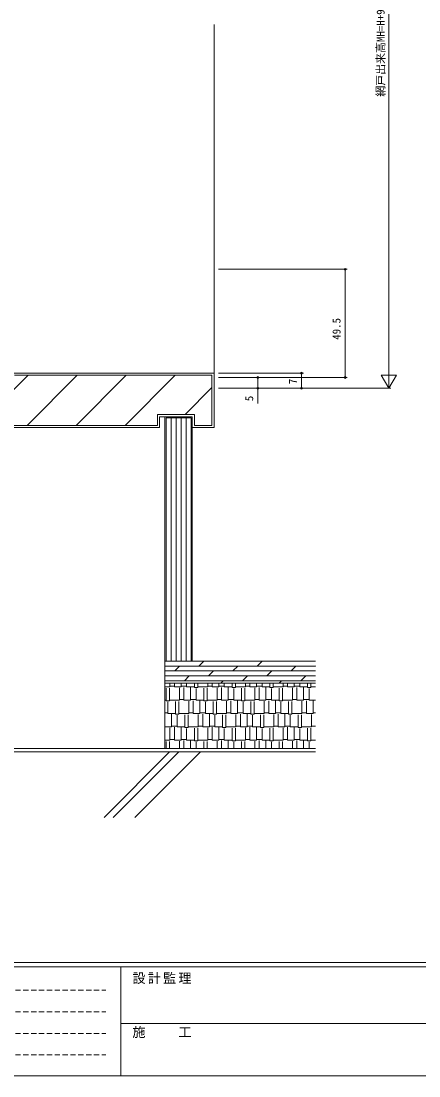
# Model space of a CAD drawing. Units: millimetres, scale not verified. Extents: x -594 to 539, y -420 to 386.
# Drawn here: x -267.6 to -85.4, y -420 to 63.1 of the extents above; entities that cross this region are included whole.
import ezdxf
from ezdxf.enums import TextEntityAlignment as Align

# ---------------------------------------------------------------- set-up
doc = ezdxf.new("R2010")
doc.units = ezdxf.units.MM
doc.header["$LTSCALE"] = 2
doc.linetypes.add('DASHED1', pattern=[1.8, 1.2, -0.6])
for name, color, linetype, lineweight in [('0-1_YKK_ZWAK', 7, 'Continuous', 9), ('0-7_YKK_D', 6, 'Continuous', 9), ('0-8_YSS_K', 3, 'Continuous', 9), ('0-9_YSS_KE', 3, 'Continuous', 9)]:
    doc.layers.add(name, color=color, linetype=linetype, lineweight=lineweight)
doc.styles.add('ＭＳ ゴシック', font='')
doc.styles.get('ＭＳ ゴシック').set_extended_font_data('MS Gothic')

msp = doc.modelspace()

# ---------------------------------------------------------------- linework, layer by layer
at = {"layer": '0-1_YKK_ZWAK'}
for p, q in [((510, -368), (-590, -368)), ((456, -370), (-590, -370)), ((-222, -370), (-222, -420)), ((-222, -395.999), (-38, -395.999)), ((-590, -420), (456, -420))]:
    msp.add_line(p, q, dxfattribs=at)
at = {"layer": '0-1_YKK_ZWAK', "linetype": 'DASHED1'}
for p, q in [((-583.43, -380.732), (-228.87, -380.732)), ((-583.43, -390.63), (-228.87, -390.63)), ((-583.43, -400.528), (-228.87, -400.528)), ((-583.43, -410.426), (-228.87, -410.426))]:
    msp.add_line(p, q, dxfattribs=at)
at = {"layer": '0-7_YKK_D'}
for p, q in [((-99.208, 206.282), (-99.208, -98.096)), ((-177.208, -50.596), (-118.208, -50.596)), ((-119.208, -100.095), (-119.208, -50.596)), ((-99.208, -105.096), (-99.208, -92.971)), ((-177.208, -98.096), (-138.208, -98.096)), ((-177.208, -100.095), (-118.208, -100.095)), ((-177.208, -100.096), (-158.208, -100.096)), ((-159.208, -100.096), (-159.208, -105.097)), ((-139.208, -98.096), (-139.208, -105.097)), ((-95.708, -99.034), (-102.708, -99.034)), ((-99.208, -105.096), (-102.708, -99.034)), ((-99.208, -105.096), (-95.708, -99.034)), ((-177.208, -105.096), (-98.208, -105.096)), ((-177.208, -105.097), (-138.208, -105.097)), ((-177.208, -105.097), (-158.208, -105.097)), ((-159.208, -105.097), (-159.208, -111.997))]:
    msp.add_line(p, q, dxfattribs=at)
for centre in [(-119.208, -50.596), (-159.208, -100.096), (-139.208, -98.096), (-119.208, -100.095), (-159.208, -105.097), (-139.208, -105.097)]:
    msp.add_circle(centre, 0.425, dxfattribs=at)
at = {"layer": '0-8_YSS_K'}
for p, q in [((-179.207, 61.591), (-179.207, -98.095)), ((-285.707, -120.461), (-264.341, -99.095)), ((-180.207, -99.095), (-270.707, -99.095)), ((-264.891, -122.095), (-241.891, -99.095)), ((-242.44, -122.095), (-219.44, -99.095)), ((-219.99, -122.095), (-196.99, -99.095)), ((-180.207, -122.095), (-180.207, -99.095)), ((-192.539, -117.095), (-180.207, -104.764)), ((-188.207, -117.095), (-205.207, -117.095)), ((-205.207, -117.095), (-205.207, -122.095)), ((-201.707, -118.095), (-201.708, -230.096)), ((-189.207, -118.095), (-201.707, -118.095)), ((-201.207, -118.595), (-201.208, -230.096)), ((-189.707, -118.595), (-201.207, -118.595)), ((-198.907, -118.595), (-198.908, -230.096)), ((-196.607, -118.595), (-196.608, -230.096)), ((-194.307, -118.595), (-194.308, -230.096)), ((-192.007, -118.595), (-192.008, -230.096)), ((-189.708, -230.096), (-189.707, -118.595)), ((-189.208, -230.096), (-189.207, -118.095)), ((-188.207, -117.095), (-188.207, -122.095)), ((-285.707, -122.095), (-205.207, -122.095)), ((-188.207, -122.095), (-180.207, -122.095)), ((-201.708, -230.096), (-201.708, -240.096)), ((-132.708, -230.096), (-201.708, -230.096)), ((-186.15, -232.318), (-183.928, -230.096)), ((-159.48, -232.318), (-157.258, -230.096)), ((-201.708, -232.318), (-132.708, -232.318)), ((-201.708, -234.541), (-132.708, -234.541)), ((-197.263, -234.541), (-195.04, -232.318)), ((-181.705, -236.763), (-179.483, -234.541)), ((-170.593, -234.541), (-168.37, -232.318)), ((-155.035, -236.763), (-152.813, -234.541)), ((-143.923, -234.541), (-141.7, -232.318)), ((-132.81, -232.318), (-132.708, -232.216)), ((-201.708, -236.763), (-132.708, -236.763)), ((-201.708, -238.986), (-132.708, -238.986)), ((-201.708, -240.096), (-201.708, -270.096)), ((-132.708, -240.096), (-201.708, -240.096)), ((-201.708, -240.096), (-132.708, -240.096)), ((-199.422, -241.808), (-199.422, -240.096)), ((-197.39, -241.808), (-197.39, -240.096)), ((-194.342, -241.808), (-194.342, -240.096)), ((-192.818, -238.986), (-190.595, -236.763)), ((-191.802, -241.808), (-191.802, -240.096)), ((-188.246, -242.189), (-188.246, -240.096)), ((-186.722, -242.189), (-186.722, -240.096)), ((-182.15, -241.808), (-182.15, -240.096)), ((-180.118, -241.808), (-180.118, -240.096)), ((-177.07, -241.808), (-177.07, -240.096)), ((-176.148, -240.096), (-175.038, -238.986)), ((-174.53, -241.808), (-174.53, -240.096)), ((-170.974, -242.189), (-170.974, -240.096)), ((-169.45, -242.189), (-169.45, -240.096)), ((-166.148, -238.986), (-163.925, -236.763)), ((-164.878, -241.808), (-164.878, -240.096)), ((-162.846, -241.808), (-162.846, -240.096)), ((-159.798, -241.808), (-159.798, -240.096)), ((-157.258, -241.808), (-157.258, -240.096)), ((-153.702, -242.189), (-153.702, -240.096)), ((-152.178, -242.189), (-152.178, -240.096)), ((-149.478, -240.096), (-148.368, -238.986)), ((-147.606, -241.808), (-147.606, -240.096)), ((-145.574, -241.808), (-145.574, -240.096)), ((-142.526, -241.808), (-142.526, -240.096)), ((-139.986, -241.808), (-139.986, -240.096)), ((-139.478, -238.986), (-137.255, -236.763)), ((-136.43, -242.189), (-136.43, -240.096)), ((-134.906, -242.189), (-134.906, -240.096)), ((-201.708, -241.808), (-199.422, -241.808)), ((-201.2, -248.285), (-201.2, -242.443)), ((-199.676, -248.285), (-199.676, -242.443)), ((-199.422, -241.554), (-197.39, -241.554)), ((-197.39, -241.808), (-194.342, -241.808)), ((-195.104, -247.904), (-195.104, -242.316)), ((-194.342, -241.554), (-191.802, -241.554)), ((-193.072, -247.904), (-193.072, -242.062)), ((-191.802, -241.808), (-188.246, -241.808)), ((-190.024, -247.904), (-190.024, -242.189)), ((-188.246, -242.189), (-186.722, -242.189)), ((-187.484, -247.904), (-187.484, -242.57)), ((-186.722, -241.808), (-182.15, -241.808)), ((-183.928, -248.285), (-183.928, -242.443)), ((-182.404, -248.285), (-182.404, -242.443)), ((-182.15, -241.554), (-180.118, -241.554)), ((-180.118, -241.808), (-177.07, -241.808)), ((-177.832, -247.904), (-177.832, -242.316)), ((-177.07, -241.554), (-174.53, -241.554)), ((-175.8, -247.904), (-175.8, -242.062)), ((-174.53, -241.808), (-170.974, -241.808)), ((-172.752, -247.904), (-172.752, -242.189)), ((-170.974, -242.189), (-169.45, -242.189)), ((-170.212, -247.904), (-170.212, -242.57)), ((-169.45, -241.808), (-164.878, -241.808)), ((-166.656, -248.285), (-166.656, -242.443)), ((-165.132, -248.285), (-165.132, -242.443)), ((-164.878, -241.554), (-162.846, -241.554)), ((-162.846, -241.808), (-159.798, -241.808)), ((-160.56, -247.904), (-160.56, -242.316)), ((-159.798, -241.554), (-157.258, -241.554)), ((-158.528, -247.904), (-158.528, -242.062)), ((-157.258, -241.808), (-153.702, -241.808)), ((-155.48, -247.904), (-155.48, -242.189)), ((-153.702, -242.189), (-152.178, -242.189)), ((-152.94, -247.904), (-152.94, -242.57)), ((-152.178, -241.808), (-147.606, -241.808)), ((-149.384, -248.285), (-149.384, -242.443)), ((-147.86, -248.285), (-147.86, -242.443)), ((-147.606, -241.554), (-145.574, -241.554)), ((-145.574, -241.808), (-142.526, -241.808)), ((-143.288, -247.904), (-143.288, -242.316)), ((-142.526, -241.554), (-139.986, -241.554)), ((-141.256, -247.904), (-141.256, -242.062)), ((-139.986, -241.808), (-136.43, -241.808)), ((-138.208, -247.904), (-138.208, -242.189)), ((-136.43, -242.189), (-134.906, -242.189)), ((-135.668, -247.904), (-135.668, -242.57)), ((-134.906, -241.808), (-132.708, -241.808)), ((-201.708, -247.904), (-201.2, -247.904)), ((-201.2, -248.285), (-199.676, -248.285)), ((-200.438, -254), (-200.438, -248.666)), ((-199.676, -247.904), (-195.104, -247.904)), ((-196.882, -254.381), (-196.882, -248.539)), ((-195.358, -254.381), (-195.358, -248.539)), ((-195.104, -247.65), (-193.072, -247.65)), ((-193.072, -247.904), (-190.024, -247.904)), ((-190.786, -254), (-190.786, -248.412)), ((-190.024, -247.65), (-187.484, -247.65)), ((-188.754, -254), (-188.754, -248.158)), ((-187.484, -247.904), (-183.928, -247.904)), ((-185.706, -254), (-185.706, -248.285)), ((-183.928, -248.285), (-182.404, -248.285)), ((-183.166, -254), (-183.166, -248.666)), ((-182.404, -247.904), (-177.832, -247.904)), ((-179.61, -254.381), (-179.61, -248.539)), ((-178.086, -254.381), (-178.086, -248.539)), ((-177.832, -247.65), (-175.8, -247.65)), ((-175.8, -247.904), (-172.752, -247.904)), ((-173.514, -254), (-173.514, -248.412)), ((-172.752, -247.65), (-170.212, -247.65)), ((-171.482, -254), (-171.482, -248.158)), ((-170.212, -247.904), (-166.656, -247.904)), ((-168.434, -254), (-168.434, -248.285)), ((-166.656, -248.285), (-165.132, -248.285)), ((-165.894, -254), (-165.894, -248.666)), ((-165.132, -247.904), (-160.56, -247.904)), ((-162.338, -254.381), (-162.338, -248.539)), ((-160.814, -254.381), (-160.814, -248.539)), ((-160.56, -247.65), (-158.528, -247.65)), ((-158.528, -247.904), (-155.48, -247.904)), ((-156.242, -254), (-156.242, -248.412)), ((-155.48, -247.65), (-152.94, -247.65)), ((-154.21, -254), (-154.21, -248.158)), ((-152.94, -247.904), (-149.384, -247.904)), ((-151.162, -254), (-151.162, -248.285)), ((-149.384, -248.285), (-147.86, -248.285)), ((-148.622, -254), (-148.622, -248.666)), ((-147.86, -247.904), (-143.288, -247.904)), ((-145.066, -254.381), (-145.066, -248.539)), ((-143.542, -254.381), (-143.542, -248.539)), ((-143.288, -247.65), (-141.256, -247.65)), ((-141.256, -247.904), (-138.208, -247.904)), ((-138.97, -254), (-138.97, -248.412)), ((-138.208, -247.65), (-135.668, -247.65)), ((-136.938, -254), (-136.938, -248.158)), ((-135.668, -247.904), (-132.708, -247.904)), ((-133.89, -254), (-133.89, -248.285)), ((-201.708, -253.746), (-200.438, -253.746)), ((-200.438, -254), (-196.882, -254)), ((-198.66, -260.096), (-198.66, -254.381)), ((-196.882, -254.381), (-195.358, -254.381)), ((-196.12, -260.096), (-196.12, -254.762)), ((-195.358, -254), (-190.786, -254)), ((-192.564, -260.477), (-192.564, -254.635)), ((-191.04, -260.477), (-191.04, -254.635)), ((-190.786, -253.746), (-188.754, -253.746)), ((-188.754, -254), (-185.706, -254)), ((-186.468, -260.096), (-186.468, -254.508)), ((-185.706, -253.746), (-183.166, -253.746)), ((-184.436, -260.096), (-184.436, -254.254)), ((-183.166, -254), (-179.61, -254)), ((-181.388, -260.096), (-181.388, -254.381)), ((-179.61, -254.381), (-178.086, -254.381)), ((-178.848, -260.096), (-178.848, -254.762)), ((-178.086, -254), (-173.514, -254)), ((-175.292, -260.477), (-175.292, -254.635)), ((-173.768, -260.477), (-173.768, -254.635)), ((-173.514, -253.746), (-171.482, -253.746)), ((-171.482, -254), (-168.434, -254)), ((-169.196, -260.096), (-169.196, -254.508)), ((-168.434, -253.746), (-165.894, -253.746)), ((-167.164, -260.096), (-167.164, -254.254)), ((-165.894, -254), (-162.338, -254)), ((-164.116, -260.096), (-164.116, -254.381)), ((-162.338, -254.381), (-160.814, -254.381)), ((-161.576, -260.096), (-161.576, -254.762)), ((-160.814, -254), (-156.242, -254)), ((-158.02, -260.477), (-158.02, -254.635)), ((-156.496, -260.477), (-156.496, -254.635)), ((-156.242, -253.746), (-154.21, -253.746)), ((-154.21, -254), (-151.162, -254)), ((-151.924, -260.096), (-151.924, -254.508)), ((-151.162, -253.746), (-148.622, -253.746)), ((-149.892, -260.096), (-149.892, -254.254)), ((-148.622, -254), (-145.066, -254)), ((-146.844, -260.096), (-146.844, -254.381)), ((-145.066, -254.381), (-143.542, -254.381)), ((-144.304, -260.096), (-144.304, -254.762)), ((-143.542, -254), (-138.97, -254)), ((-140.748, -260.477), (-140.748, -254.635)), ((-139.224, -260.477), (-139.224, -254.635)), ((-138.97, -253.746), (-136.938, -253.746)), ((-136.938, -254), (-133.89, -254)), ((-134.652, -260.096), (-134.652, -254.508)), ((-133.89, -253.746), (-132.708, -253.746)), ((-201.708, -260.096), (-198.66, -260.096)), ((-199.422, -266.192), (-199.422, -260.604)), ((-198.66, -259.842), (-196.12, -259.842)), ((-197.39, -266.192), (-197.39, -260.35)), ((-196.12, -260.096), (-192.564, -260.096)), ((-194.342, -266.192), (-194.342, -260.477)), ((-192.564, -260.477), (-191.04, -260.477)), ((-191.802, -266.192), (-191.802, -260.858)), ((-191.04, -260.096), (-186.468, -260.096)), ((-188.246, -266.573), (-188.246, -260.731)), ((-186.722, -266.573), (-186.722, -260.731)), ((-186.468, -259.842), (-184.436, -259.842)), ((-184.436, -260.096), (-181.388, -260.096)), ((-182.15, -266.192), (-182.15, -260.604)), ((-181.388, -259.842), (-178.848, -259.842)), ((-180.118, -266.192), (-180.118, -260.35)), ((-178.848, -260.096), (-175.292, -260.096)), ((-177.07, -266.192), (-177.07, -260.477)), ((-175.292, -260.477), (-173.768, -260.477)), ((-174.53, -266.192), (-174.53, -260.858)), ((-173.768, -260.096), (-169.196, -260.096)), ((-170.974, -266.573), (-170.974, -260.731)), ((-169.45, -266.573), (-169.45, -260.731)), ((-169.196, -259.842), (-167.164, -259.842)), ((-167.164, -260.096), (-164.116, -260.096)), ((-164.878, -266.192), (-164.878, -260.604)), ((-164.116, -259.842), (-161.576, -259.842)), ((-162.846, -266.192), (-162.846, -260.35)), ((-161.576, -260.096), (-158.02, -260.096)), ((-159.798, -266.192), (-159.798, -260.477)), ((-158.02, -260.477), (-156.496, -260.477)), ((-157.258, -266.192), (-157.258, -260.858)), ((-156.496, -260.096), (-151.924, -260.096)), ((-153.702, -266.573), (-153.702, -260.731)), ((-152.178, -266.573), (-152.178, -260.731)), ((-151.924, -259.842), (-149.892, -259.842)), ((-149.892, -260.096), (-146.844, -260.096)), ((-147.606, -266.192), (-147.606, -260.604)), ((-146.844, -259.842), (-144.304, -259.842)), ((-145.574, -266.192), (-145.574, -260.35)), ((-144.304, -260.096), (-140.748, -260.096)), ((-142.526, -266.192), (-142.526, -260.477)), ((-140.748, -260.477), (-139.224, -260.477)), ((-139.986, -266.192), (-139.986, -260.858)), ((-139.224, -260.096), (-134.652, -260.096)), ((-136.43, -266.573), (-136.43, -260.731)), ((-134.906, -266.573), (-134.906, -260.731)), ((-134.652, -259.842), (-132.708, -259.842)), ((-201.708, -266.192), (-199.422, -266.192)), ((-201.2, -270.096), (-201.2, -266.827)), ((-199.676, -270.096), (-199.676, -266.827)), ((-199.422, -265.938), (-197.39, -265.938)), ((-197.39, -266.192), (-194.342, -266.192)), ((-195.104, -270.096), (-195.104, -266.7)), ((-194.342, -265.938), (-191.802, -265.938)), ((-193.072, -270.096), (-193.072, -266.446)), ((-191.802, -266.192), (-188.246, -266.192)), ((-190.024, -270.096), (-190.024, -266.573)), ((-188.246, -266.573), (-186.722, -266.573)), ((-187.484, -270.096), (-187.484, -266.954)), ((-186.722, -266.192), (-182.15, -266.192)), ((-183.928, -270.096), (-183.928, -266.827)), ((-182.404, -270.096), (-182.404, -266.827)), ((-182.15, -265.938), (-180.118, -265.938)), ((-180.118, -266.192), (-177.07, -266.192)), ((-177.832, -270.096), (-177.832, -266.7)), ((-177.07, -265.938), (-174.53, -265.938)), ((-175.8, -270.096), (-175.8, -266.446)), ((-174.53, -266.192), (-170.974, -266.192)), ((-172.752, -270.096), (-172.752, -266.573)), ((-170.974, -266.573), (-169.45, -266.573)), ((-170.212, -270.096), (-170.212, -266.954)), ((-169.45, -266.192), (-164.878, -266.192)), ((-166.656, -270.096), (-166.656, -266.827)), ((-165.132, -270.096), (-165.132, -266.827)), ((-164.878, -265.938), (-162.846, -265.938)), ((-162.846, -266.192), (-159.798, -266.192)), ((-160.56, -270.096), (-160.56, -266.7)), ((-159.798, -265.938), (-157.258, -265.938)), ((-158.528, -270.096), (-158.528, -266.446)), ((-157.258, -266.192), (-153.702, -266.192)), ((-155.48, -270.096), (-155.48, -266.573)), ((-153.702, -266.573), (-152.178, -266.573)), ((-152.94, -270.096), (-152.94, -266.954)), ((-152.178, -266.192), (-147.606, -266.192)), ((-149.384, -270.096), (-149.384, -266.827)), ((-147.86, -270.096), (-147.86, -266.827)), ((-147.606, -265.938), (-145.574, -265.938)), ((-145.574, -266.192), (-142.526, -266.192)), ((-143.288, -270.096), (-143.288, -266.7)), ((-142.526, -265.938), (-139.986, -265.938)), ((-141.256, -270.096), (-141.256, -266.446)), ((-139.986, -266.192), (-136.43, -266.192)), ((-138.208, -270.096), (-138.208, -266.573)), ((-136.43, -266.573), (-134.906, -266.573)), ((-135.668, -270.096), (-135.668, -266.954)), ((-134.906, -266.192), (-132.708, -266.192)), ((-348.207, -271.596), (-132.708, -271.596)), ((-199.644, -271.596), (-229.644, -301.596)), ((-195.401, -271.596), (-225.401, -301.596)), ((-185.502, -271.596), (-215.501, -301.596))]:
    msp.add_line(p, q, dxfattribs=at)
at = {"layer": '0-9_YSS_KE'}
for p, q in [((-271.707, -98.095), (-179.207, -98.095)), ((-179.207, -98.095), (-179.207, -123.095)), ((-189.207, -118.095), (-204.207, -118.095)), ((-204.207, -118.095), (-204.207, -123.095)), ((-189.207, -118.095), (-189.207, -123.095)), ((-189.207, -123.095), (-179.207, -123.095)), ((-346.707, -270.096), (-132.708, -270.096))]:
    msp.add_line(p, q, dxfattribs=at)
msp.add_lwpolyline([(-286.707, -103.095), (-286.707, -123.095), (-204.207, -123.095)], dxfattribs=at)

# ---------------------------------------------------------------- texts
at = {"layer": '0-1_YKK_ZWAK', "char_height": 4.399, "attachment_point": 7, "style": 'ＭＳ ゴシック'}
for s, insert in [('\\T1.17;設計監理', (-216.615, -377.904)), ('\\T1.17;施\u3000\u3000工', (-216.615, -402.649))]:
    msp.add_mtext(s, dxfattribs=dict(at, insert=insert))
at = {"layer": '0-7_YKK_D', "color": 4, "style": 'ＭＳ ゴシック'}
for s, p in [('網戸出来高MH=H+9', (-100.008, 28.493)), ('49.5', (-120.208, -82.865)), ('7', (-140.208, -103.196)), ('5', (-160.208, -110.997))]:
    msp.add_text(s, height=3.666, rotation=90, dxfattribs=at).set_placement(p, align=Align.BOTTOM_LEFT)

doc.saveas('drawing.dxf')
